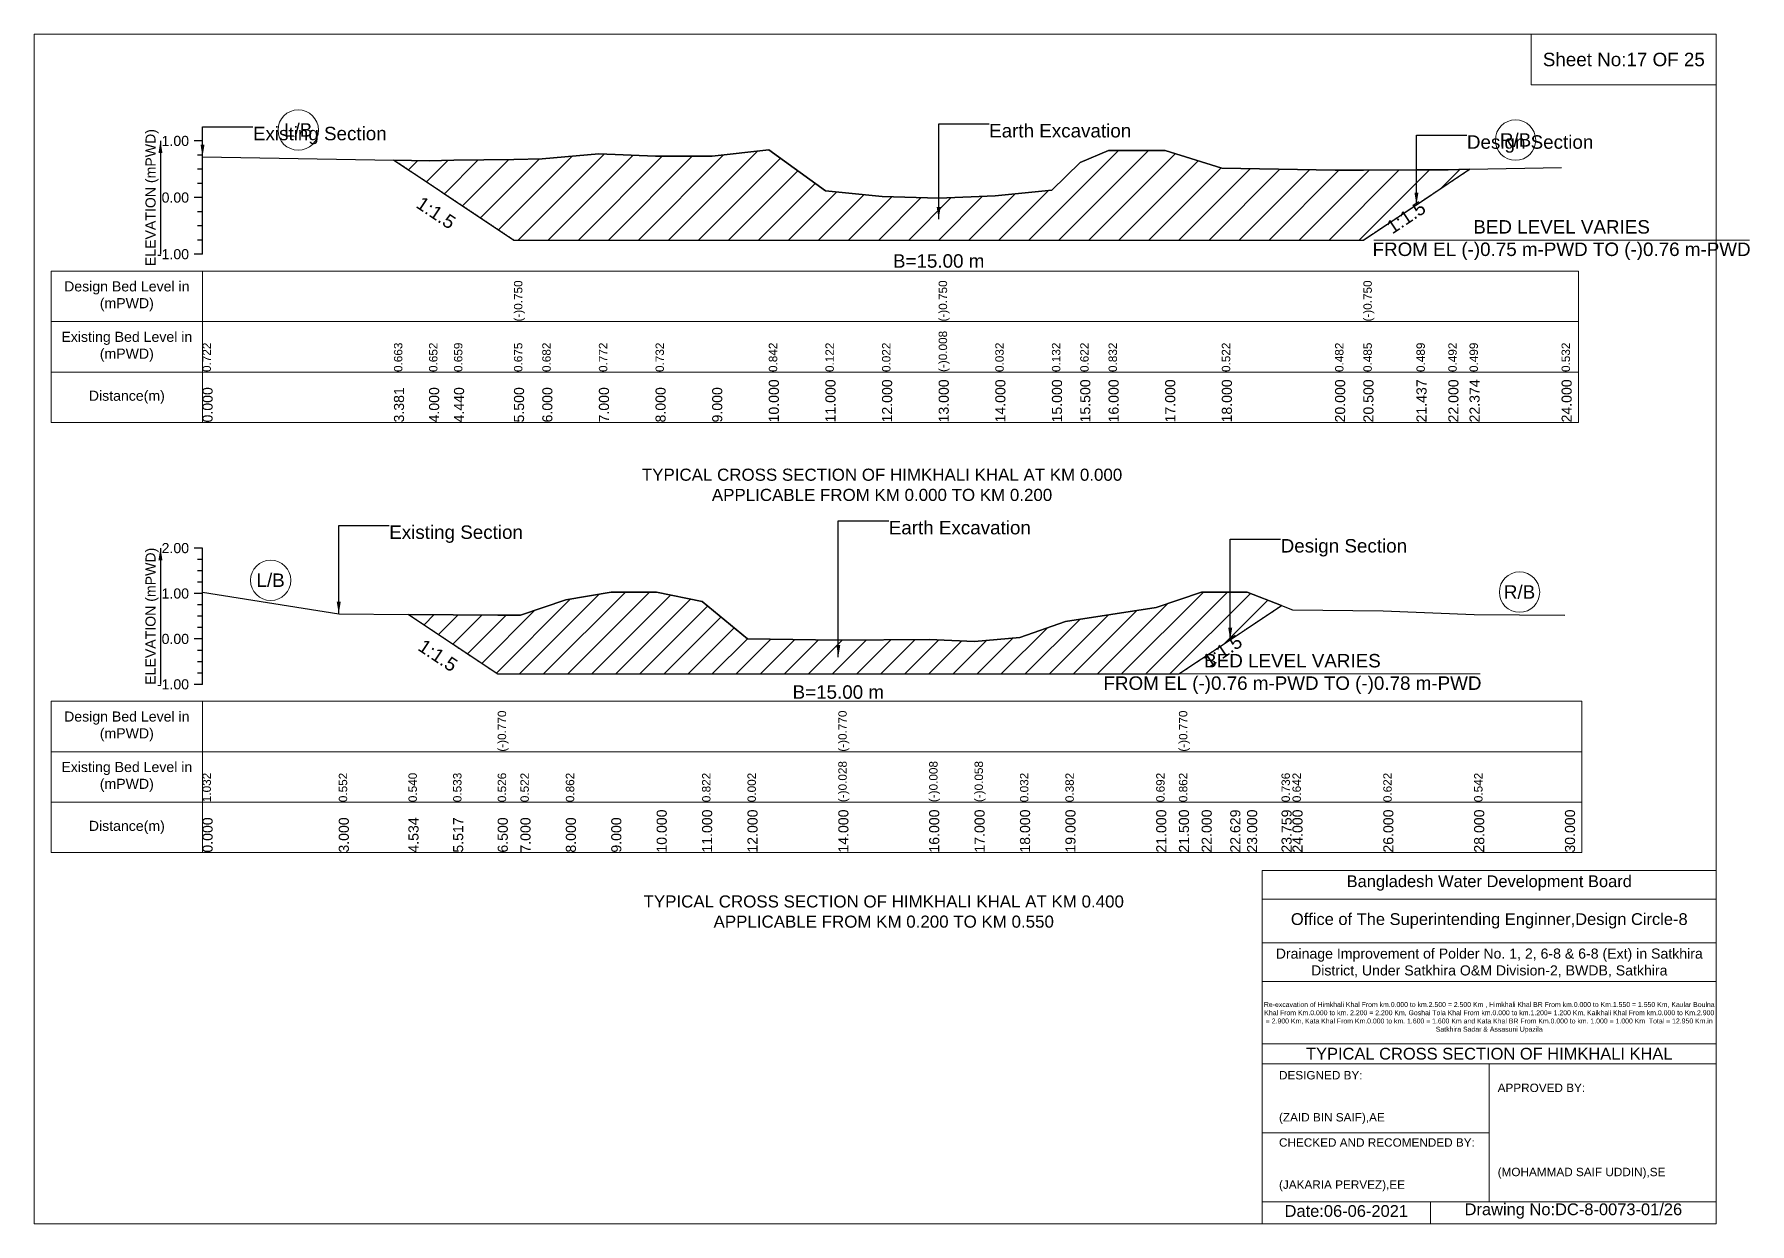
# Model space of a CAD drawing. Header units: inches. Extents: x 93000 to 346000, y -4242 to 0.
# Drawn here: x 260000 to 266119, y -4242 to 0 of the extents above; entities that cross this region are included whole.
import ezdxf

# ---------------------------------------------------------------- set-up
doc = ezdxf.new("R2010")
doc.units = ezdxf.units.IN
doc.header["$LTSCALE"] = 7
doc.header["$MEASUREMENT"] = 0
doc.linetypes.add('DASHED', pattern=[0.75, 0.5, -0.25])
for name, color, linetype, lineweight in [('Cross section Data Border', 7, 'Continuous', 9), ('Cross Section Labels', 7, 'Continuous', 9), ('Design_Bed_Level for Xsection', 7, 'DASHED', 25), ('Existing_Bed_Level for Xsection', 7, 'Continuous', 25), ('Long Section Labels', 7, 'Continuous', 9)]:
    doc.layers.add(name, color=color, linetype=linetype, lineweight=lineweight)
doc.styles.get("Standard").update_dxf_attribs({"font": 'arial.ttf'})
doc.dimstyles.get("Standard").update_dxf_attribs({"dimtxt": 0.18, "dimasz": 0.18, "dimexe": 0.18, "dimexo": 0.0625, "dimgap": 0.09, "dimtad": 0, "dimtih": 1, "dimtoh": 1, "dimdec": 4, "dimzin": 0, "dimdsep": 46, "dimtxsty": 'Standard', "dimcen": 0.09, "dimadec": 0, "dimazin": 0, "dimtfac": 1, "dimtdec": 4, "dimtofl": 0, "dimtmove": 0, "dimatfit": 3, "dimfxl": 0, "dimtolj": 1, "dimtzin": 0, "dimarcsym": 0})

msp = doc.modelspace()

# ---------------------------------------------------------------- hatches: boundary and pattern name
at = {"layer": 'Existing_Bed_Level for Xsection'}
h = msp.add_hatch(dxfattribs=at)
h.set_pattern_fill('ANSI31', color=256, scale=606, style=0)
h.paths.add_polyline_path([(261282.9, -448.5), (261408, -531.9), (261497, -591.2), (261711, -733.9), (261812, -733.9), (262014, -733.9), (262216, -733.9), (262418, -733.9), (262620, -733.9), (262822, -733.9), (263024, -733.9), (263226, -733.9), (263428, -733.9), (263630, -733.9), (263731, -733.9), (263832, -733.9), (264034, -733.9), (264236, -733.9), (264640, -733.9), (264741, -733.9), (264930.3, -607.7), (265044, -531.9), (265119.6, -481.5), (265044, -483), (264930.3, -483.6), (264741, -484.5), (264640, -485), (264236, -476.9), (264034, -414.3), (263832, -414.3), (263731, -456.7), (263630, -555.7), (263428, -575.9), (263226, -584), (263024, -577.9), (262822, -557.7), (262620, -412.3), (262418, -434.5), (262216, -434.5), (262014, -426.4), (261812, -444.6), (261711, -446.1), (261497, -449.3), (261408, -450.7)])
h = msp.add_hatch(dxfattribs=at)
h.set_pattern_fill('ANSI31', color=256, scale=486, style=0)
h.paths.add_polyline_path([(261334.6, -2069), (261493.8, -2175.2), (261653, -2281.3), (261734, -2281.3), (261896, -2281.3), (262058, -2281.3), (262220, -2281.3), (262382, -2281.3), (262544, -2281.3), (262868, -2281.3), (263192, -2281.3), (263354, -2281.3), (263516, -2281.3), (263678, -2281.3), (264002, -2281.3), (264083, -2281.3), (264164, -2227.3), (264266, -2159.4), (264326, -2119.3), (264449, -2037.4), (264326, -1989.4), (264266, -1989.4), (264164, -1989.4), (264083, -2017), (264002, -2044.5), (263678, -2094.7), (263516, -2151.4), (263354, -2166), (263192, -2157.9), (262868, -2161.1), (262544, -2156.3), (262382, -2023.4), (262220, -1989.4), (262058, -1989.4), (261896, -2017), (261734, -2072), (261653, -2071.4), (261493.8, -2070.2)])

# ---------------------------------------------------------------- linework, layer by layer
at = {"layer": 'Cross section Data Border'}
for points in [[(260000, 0), (266000, 0), (266000, -4242), (260000, -4242)], [(265340, 0), (266000, 0), (266000, -180), (265340, -180)], [(260060, -844.4), (265508, -844.4), (265508, -1384.4), (260060, -1384.4)], [(260060, -2378.6), (265520, -2378.6), (265520, -2918.6), (260060, -2918.6)]]:
    msp.add_lwpolyline(points, close=True, dxfattribs=at)
for points in [[(260600, -844.4), (260600, -1384.4)], [(260060, -1024.4), (265508, -1024.4)], [(260060, -1204.4), (265508, -1204.4)], [(260600, -2378.6), (260600, -2918.6)], [(260060, -2558.6), (265520, -2558.6)], [(260060, -2738.6), (265520, -2738.6)], [(264380, -4242), (264380, -2982), (266000, -2982)], [(264380, -3084), (266000, -3084)], [(264380, -3240), (266000, -3240)], [(264380, -3378), (266000, -3378)], [(264380, -3600), (266000, -3600)], [(264380, -3672), (266000, -3672)], [(265190, -3672), (265190, -4164)], [(264380, -3918), (265190, -3918)], [(264380, -4164), (266000, -4164)], [(264980, -4164), (264980, -4242)]]:
    msp.add_lwpolyline(points, dxfattribs=at)
at = {"layer": 'Cross Section Labels'}
for points in [[(264778.2, -733.9), (266117.8, -733.9)], [(263818.2, -2281.3), (265157.8, -2281.3)]]:
    msp.add_lwpolyline(points, dxfattribs=at)
for centre in [(260941.5, -341.5), (265283.8, -377.2), (260843, -1947.3), (265298, -1989.4)]:
    msp.add_circle(centre, 72, dxfattribs=at)
at = {"layer": 'Design_Bed_Level for Xsection'}
for points in [[(261282.9, -448.5), (261497, -591.2), (261711, -733.9), (263226, -733.9), (264741, -733.9), (264930.3, -607.7), (265119.6, -481.5)], [(261334.6, -2069), (261493.8, -2175.2), (261653, -2281.3), (262868, -2281.3), (264083, -2281.3), (264266, -2159.4), (264449, -2037.4)]]:
    msp.add_lwpolyline(points, dxfattribs=at)
at = {"layer": 'Existing_Bed_Level for Xsection'}
for points in [[(260600, -380.4), (260570, -380.4)], [(260600, -784.4), (260600, -582.4), (260600, -380.4)], [(260600, -436.5), (261282.9, -448.5), (261408, -450.7), (261497, -449.3), (261711, -446.1), (261711, -446.1), (261812, -444.6), (262014, -426.4), (262216, -434.5), (262418, -434.5), (262620, -412.3), (262822, -557.7), (263024, -577.9), (263226, -584), (263226, -584), (263428, -575.9), (263630, -555.7), (263731, -456.7), (263832, -414.3), (264034, -414.3), (264236, -476.9), (264640, -485), (264741, -484.5), (264741, -484.5), (264930.3, -483.6), (265044, -483), (265119.6, -481.5), (265448, -474.9)], [(260600, -430.9), (260582, -430.9)], [(260600, -481.4), (260582, -481.4)], [(260600, -531.9), (260582, -531.9)], [(260600, -582.4), (260570, -582.4)], [(260600, -632.9), (260582, -632.9)], [(260600, -683.4), (260582, -683.4)], [(260600, -733.9), (260582, -733.9)], [(260600, -784.4), (260570, -784.4)], [(260600, -1832.6), (260570, -1832.6)], [(260600, -2318.6), (260600, -2156.6), (260600, -1994.6), (260600, -1832.6)], [(260600, -1873.1), (260582, -1873.1)], [(260600, -1913.6), (260582, -1913.6)], [(260600, -1954.1), (260582, -1954.1)], [(260600, -1994.6), (260570, -1994.6)], [(260600, -1989.4), (261086, -2067.2), (261334.6, -2069), (261493.8, -2070.2), (261653, -2071.4), (261653, -2071.4), (261734, -2072), (261896, -2017), (262058, -1989.4), (262220, -1989.4), (262382, -2023.4), (262544, -2156.3), (262868, -2161.1), (262868, -2161.1), (263192, -2157.9), (263354, -2166), (263516, -2151.4), (263678, -2094.7), (264002, -2044.5), (264083, -2017), (264083, -2017), (264164, -1989.4), (264266, -1989.4), (264326, -1989.4), (264449, -2037.4), (264488, -2052.6), (264812, -2055.8), (265136, -2068.8), (265460, -2072)], [(260600, -2035.1), (260582, -2035.1)], [(260600, -2075.6), (260582, -2075.6)], [(260600, -2116.1), (260582, -2116.1)], [(260600, -2156.6), (260570, -2156.6)], [(260600, -2197.1), (260582, -2197.1)], [(260600, -2237.6), (260582, -2237.6)], [(260600, -2318.6), (260570, -2318.6)], [(260600, -2278.1), (260582, -2278.1)]]:
    msp.add_lwpolyline(points, dxfattribs=at)
for points in [[(261282.9, -448.5), (261408, -531.9), (261497, -591.2), (261711, -733.9), (261711, -733.9), (261812, -733.9), (262014, -733.9), (262216, -733.9), (262418, -733.9), (262620, -733.9), (262822, -733.9), (263024, -733.9), (263226, -733.9), (263226, -733.9), (263428, -733.9), (263630, -733.9), (263731, -733.9), (263832, -733.9), (264034, -733.9), (264236, -733.9), (264640, -733.9), (264741, -733.9), (264741, -733.9), (264930.3, -607.7), (265044, -531.9), (265119.6, -481.5), (265044, -483), (264930.3, -483.6), (264741, -484.5), (264741, -484.5), (264640, -485), (264236, -476.9), (264034, -414.3), (263832, -414.3), (263731, -456.7), (263630, -555.7), (263428, -575.9), (263226, -584), (263226, -584), (263024, -577.9), (262822, -557.7), (262620, -412.3), (262418, -434.5), (262216, -434.5), (262014, -426.4), (261812, -444.6), (261711, -446.1), (261711, -446.1), (261497, -449.3), (261408, -450.7)], [(261334.6, -2069), (261334.6, -2069), (261493.8, -2175.2), (261653, -2281.3), (261653, -2281.3), (261734, -2281.3), (261896, -2281.3), (262058, -2281.3), (262220, -2281.3), (262382, -2281.3), (262544, -2281.3), (262868, -2281.3), (262868, -2281.3), (263192, -2281.3), (263354, -2281.3), (263516, -2281.3), (263678, -2281.3), (264002, -2281.3), (264083, -2281.3), (264083, -2281.3), (264164, -2227.3), (264266, -2159.4), (264326, -2119.3), (264449, -2037.4), (264326, -1989.4), (264266, -1989.4), (264164, -1989.4), (264083, -2017), (264083, -2017), (264002, -2044.5), (263678, -2094.7), (263516, -2151.4), (263354, -2166), (263192, -2157.9), (262868, -2161.1), (262868, -2161.1), (262544, -2156.3), (262382, -2023.4), (262220, -1989.4), (262058, -1989.4), (261896, -2017), (261734, -2072), (261653, -2071.4), (261653, -2071.4), (261493.8, -2070.2), (261334.6, -2069)]]:
    msp.add_lwpolyline(points, close=True, dxfattribs=at)

# ---------------------------------------------------------------- texts
at = {"layer": 'Cross section Data Border', "attachment_point": 5}
for s, insert, char_height in [('Sheet No:17 OF 25', (265670, -90), 48), ('Bangladesh Water Development Board', (265190, -3027), 42), ('Office of The Superintending Enginner,Design Circle-8', (265190, -3162), 42)]:
    msp.add_mtext(s, dxfattribs=dict(at, insert=insert, char_height=char_height))
at = {"layer": 'Cross section Data Border'}
for s, insert, char_height, width, attachment_point in [('Design Bed Level in (mPWD)', (260330, -934.4), 36, 480, 5), ('Existing Bed Level in (mPWD)', (260330, -1114.4), 36, 480, 5), ('Distance(m)', (260330, -1294.4), 36, 480, 5), ('Design Bed Level in (mPWD)', (260330, -2468.6), 36, 480, 5), ('Existing Bed Level in (mPWD)', (260330, -2648.6), 36, 480, 5), ('Distance(m)', (260330, -2828.6), 36, 480, 5), ('Drainage Improvement of Polder No. 1, 2, 6-8 & 6-8 (Ext) in Satkhira District, Under Satkhira O&M Division-2, BWDB, Satkhira', (265190, -3312), 36, 1680, 5), ('Re-excavation of Himkhali Khal From km.0.000 to km.2.500 = 2.500 Km , Himkhali Khal BR From km.0.000 to Km.1.550 = 1.550 Km, Kaular Boulna Khal From Km.0.000 to km. 2.200 = 2.200 Km, Goshai Tola Khal From km.0.000 to km.1.200= 1.200 Km, Kaikhali Khal From km.0.000 to Km.2.900 = 2.900 Km, Kata Khal From Km.0.000 to km. 1.600 = 1.600 Km and Kata Khal BR From Km.0.000 to km. 1.000 = 1.000 Km  Total = 12.950 Km.in Satkhira Sadar & Assasuni Upazila', (265190, -3507), 17.611, 1620, 5), ('TYPICAL CROSS SECTION OF HIMKHALI KHAL', (265190, -3636), 42, 1680, 5), ('DESIGNED BY:\\P\\P\\P(ZAID BIN SAIF),AE', (264440, -3792), 30, 840, 4), ('APPROVED BY:\\P\\P\\P\\P\\P\\P(MOHAMMAD SAIF UDDIN),SE', (265220, -3912), 30, 840, 4), ('CHECKED AND RECOMENDED BY:\\P\\P\\P(JAKARIA PERVEZ),EE', (264440, -4032), 30, 840, 4), ('Date:06-06-2021', (264680, -4197), 42, 840, 5), ('Drawing No:DC-8-0073-01/26', (265490, -4197), 42, 1320, 5)]:
    msp.add_mtext(s, dxfattribs=dict(at, insert=insert, char_height=char_height, width=width, attachment_point=attachment_point))
at = {"layer": 'Cross Section Labels'}
for s, insert, char_height, attachment_point in [('Existing Section', (260780, -329.9), 48, 1), ('L/B', (260941.5, -341.5), 48, 5), ('Earth Excavation', (263406, -319.8), 48, 1), ('Design Section', (265110.3, -360.2), 48, 1), ('R/B', (265283.8, -377.2), 48, 5), ('BED LEVEL VARIES \\PFROM EL (-)0.75 m-PWD TO (-)0.76 m-PWD', (265448, -733.9), 48, 5), ('B=15.00 m', (263226, -784.4), 48, 2), ('TYPICAL CROSS SECTION OF HIMKHALI KHAL AT KM 0.000\\PAPPLICABLE FROM KM 0.000 TO KM 0.200', (263024, -1607), 43.2, 5), ('Existing Section', (261266, -1751.6), 48, 1), ('Earth Excavation', (263048, -1735.4), 48, 1), ('Design Section', (264446, -1800.2), 48, 1), ('L/B', (260843, -1947.3), 48, 5), ('R/B', (265298, -1989.4), 48, 5), ('BED LEVEL VARIES \\PFROM EL (-)0.76 m-PWD TO (-)0.78 m-PWD', (264488, -2281.3), 48, 5), ('B=15.00 m', (262868, -2321.8), 48, 2), ('TYPICAL CROSS SECTION OF HIMKHALI KHAL AT KM 0.400\\PAPPLICABLE FROM KM 0.200 TO KM 0.550', (263030, -3129), 43.2, 5)]:
    msp.add_mtext(s, dxfattribs=dict(at, insert=insert, char_height=char_height, attachment_point=attachment_point))
at = {"layer": 'Cross Section Labels', "char_height": 48, "attachment_point": 2}
for insert, rotation in [((261446.5, -616.4), 326.30993), ((264879.8, -632.9), 33.69007), ((264225.5, -2179.6), 33.69007), ((261453.3, -2195.4), 326.30993)]:
    msp.add_mtext('1:1.5', dxfattribs=dict(at, insert=insert, rotation=rotation))
at = {"layer": 'Existing_Bed_Level for Xsection', "char_height": 36, "attachment_point": 5, "rotation": 90}
for insert in [(260420, -582.4), (260420, -2075.6)]:
    msp.add_mtext('ELEVATION (mPWD)', dxfattribs=dict(at, insert=insert))
at = {"layer": 'Existing_Bed_Level for Xsection', "char_height": 36, "attachment_point": 6}
for s, insert in [('1.00', (260552, -380.4)), ('0.00', (260552, -582.4)), ('-1.00', (260552, -784.4)), ('2.00', (260552, -1832.6)), ('1.00', (260552, -1994.6)), ('0.00', (260552, -2156.6)), ('-1.00', (260552, -2318.6))]:
    msp.add_mtext(s, dxfattribs=dict(at, insert=insert))
at = {"layer": 'Long Section Labels', "attachment_point": 1, "rotation": 90}
for s, insert, char_height in [('(-)0.750', (261711, -1024.4), 30), ('(-)0.750', (263226, -1024.4), 30), ('(-)0.750', (264741, -1024.4), 30), ('0.663', (261282.9, -1204.4), 30), ('0.675', (261711, -1204.4), 30), ('0.675', (261711, -1204.4), 30), ('0.675', (261711, -1204.4), 30), ('(-)0.008', (263226, -1204.4), 30), ('(-)0.008', (263226, -1204.4), 30), ('(-)0.008', (263226, -1204.4), 30), ('0.485', (264741, -1204.4), 30), ('0.485', (264741, -1204.4), 30), ('0.485', (264741, -1204.4), 30), ('0.722', (260600, -1204.4), 30), ('0.652', (261408, -1204.4), 30), ('0.659', (261497, -1204.4), 30), ('0.682', (261812, -1204.4), 30), ('0.772', (262014, -1204.4), 30), ('0.732', (262216, -1204.4), 30), ('0.732', (262216, -1204.4), 30), ('0.842', (262620, -1204.4), 30), ('0.122', (262822, -1204.4), 30), ('0.022', (263024, -1204.4), 30), ('0.032', (263428, -1204.4), 30), ('0.132', (263630, -1204.4), 30), ('0.622', (263731, -1204.4), 30), ('0.832', (263832, -1204.4), 30), ('0.832', (263832, -1204.4), 30), ('0.522', (264236, -1204.4), 30), ('0.482', (264640, -1204.4), 30), ('0.489', (264930.3, -1204.4), 30), ('0.492', (265044, -1204.4), 30), ('0.499', (265119.6, -1204.4), 30), ('0.532', (265448, -1204.4), 30), ('0.000', (260600, -1384.4), 36), ('3.381', (261282.9, -1384.4), 36), ('4.000', (261408, -1384.4), 36), ('4.440', (261497, -1384.4), 36), ('5.500', (261711, -1384.4), 36), ('5.500', (261711, -1384.4), 36), ('5.500', (261711, -1384.4), 36), ('6.000', (261812, -1384.4), 36), ('7.000', (262014, -1384.4), 36), ('8.000', (262216, -1384.4), 36), ('9.000', (262418, -1384.4), 36), ('10.000', (262620, -1384.4), 36), ('11.000', (262822, -1384.4), 36), ('12.000', (263024, -1384.4), 36), ('13.000', (263226, -1384.4), 36), ('13.000', (263226, -1384.4), 36), ('13.000', (263226, -1384.4), 36), ('14.000', (263428, -1384.4), 36), ('15.000', (263630, -1384.4), 36), ('15.500', (263731, -1384.4), 36), ('16.000', (263832, -1384.4), 36), ('17.000', (264034, -1384.4), 36), ('18.000', (264236, -1384.4), 36), ('20.000', (264640, -1384.4), 36), ('20.500', (264741, -1384.4), 36), ('20.500', (264741, -1384.4), 36), ('20.500', (264741, -1384.4), 36), ('21.437', (264930.3, -1384.4), 36), ('22.000', (265044, -1384.4), 36), ('22.374', (265119.6, -1384.4), 36), ('24.000', (265448, -1384.4), 36), ('(-)0.770', (261653, -2558.6), 30), ('(-)0.770', (262868, -2558.6), 30), ('(-)0.770', (264083, -2558.6), 30), ('(-)0.028', (262868, -2738.6), 30), ('(-)0.028', (262868, -2738.6), 30), ('(-)0.028', (262868, -2738.6), 30), ('(-)0.008', (263192, -2738.6), 30), ('(-)0.058', (263354, -2738.6), 30), ('1.032', (260600, -2738.6), 30), ('1.032', (260600, -2738.6), 30), ('1.032', (260600, -2738.6), 30), ('1.032', (260600, -2738.6), 30), ('1.032', (260600, -2738.6), 30), ('1.032', (260600, -2738.6), 30), ('0.552', (261086, -2738.6), 30), ('0.540', (261334.6, -2738.6), 30), ('0.533', (261493.8, -2738.6), 30), ('0.526', (261653, -2738.6), 30), ('0.526', (261653, -2738.6), 30), ('0.526', (261653, -2738.6), 30), ('0.522', (261734, -2738.6), 30), ('0.522', (261734, -2738.6), 30), ('0.862', (261896, -2738.6), 30), ('0.822', (262382, -2738.6), 30), ('0.002', (262544, -2738.6), 30), ('0.032', (263516, -2738.6), 30), ('0.382', (263678, -2738.6), 30), ('0.692', (264002, -2738.6), 30), ('0.862', (264083, -2738.6), 30), ('0.862', (264083, -2738.6), 30), ('0.862', (264083, -2738.6), 30), ('0.736', (264449, -2738.6), 30), ('0.642', (264488, -2738.6), 30), ('0.622', (264812, -2738.6), 30), ('0.542', (265136, -2738.6), 30), ('0.000', (260600, -2918.6), 36), ('3.000', (261086, -2918.6), 36), ('4.534', (261334.6, -2918.6), 36), ('5.517', (261493.8, -2918.6), 36), ('6.500', (261653, -2918.6), 36), ('6.500', (261653, -2918.6), 36), ('6.500', (261653, -2918.6), 36), ('7.000', (261734, -2918.6), 36), ('8.000', (261896, -2918.6), 36), ('9.000', (262058, -2918.6), 36), ('10.000', (262220, -2918.6), 36), ('11.000', (262382, -2918.6), 36), ('12.000', (262544, -2918.6), 36), ('14.000', (262868, -2918.6), 36), ('14.000', (262868, -2918.6), 36), ('14.000', (262868, -2918.6), 36), ('16.000', (263192, -2918.6), 36), ('17.000', (263354, -2918.6), 36), ('18.000', (263516, -2918.6), 36), ('19.000', (263678, -2918.6), 36), ('21.000', (264002, -2918.6), 36), ('21.500', (264083, -2918.6), 36), ('21.500', (264083, -2918.6), 36), ('21.500', (264083, -2918.6), 36), ('22.000', (264164, -2918.6), 36), ('22.629', (264266, -2918.6), 36), ('23.000', (264326, -2918.6), 36), ('23.759', (264449, -2918.6), 36), ('24.000', (264488, -2918.6), 36), ('26.000', (264812, -2918.6), 36), ('28.000', (265136, -2918.6), 36), ('30.000', (265460, -2918.6), 36)]:
    msp.add_mtext(s, dxfattribs=dict(at, insert=insert, char_height=char_height))

# ---------------------------------------------------------------- leaders
at = {"layer": 'Cross Section Labels', "annotation_type": 0, "has_hookline": 1, "hookline_direction": 0}
for points, text_width in [([(260600, -436.5), (260600, -329.9), (260779.9, -329.9)], 467.2), ([(263226, -658.9), (263226, -319.8), (263405.9, -319.8)], 497), ([(264930.3, -607.7), (264930.3, -360.2), (265110.2, -360.2)], 441.2), ([(261086, -2067.2), (261086, -1751.6), (261265.9, -1751.6)], 467.2), ([(262868, -2221.2), (262868, -1735.4), (263047.9, -1735.4)], 497), ([(264266, -2159.4), (264266, -1800.2), (264445.9, -1800.2)], 441.2)]:
    msp.add_leader(points, dimstyle='Standard', override={"dimasz": 43.2}, dxfattribs=dict(at, text_width=text_width))
at = {"layer": 'Existing_Bed_Level for Xsection'}
for points in [[(260450, -380.4), (260450, -784.4)], [(260450, -1832.6), (260450, -2318.6)]]:
    msp.add_leader(points, dimstyle='Standard', override={"dimasz": 43.2}, dxfattribs=at)

doc.saveas('drawing.dxf')
